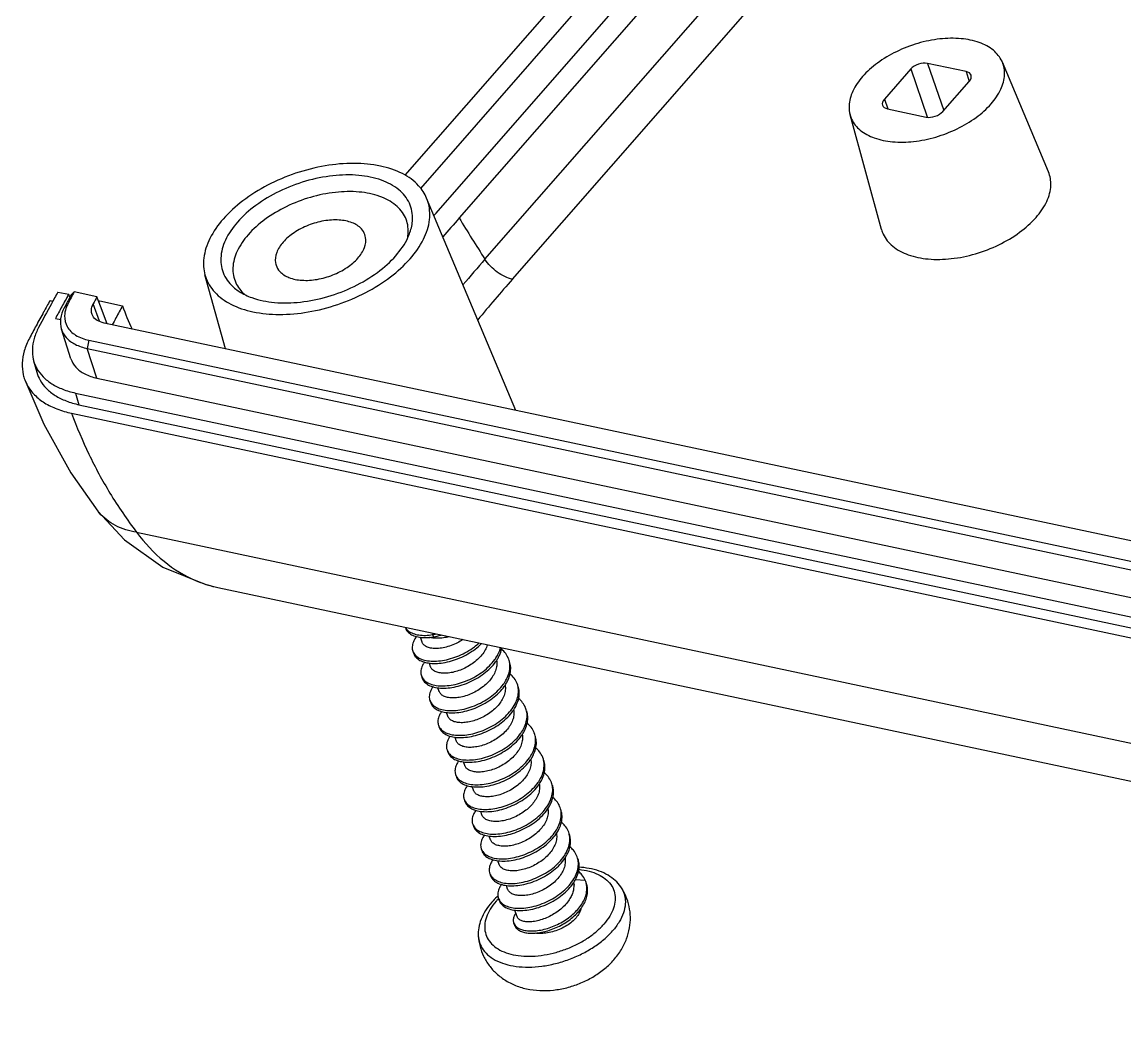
# Model space of a CAD drawing. Header units: millimetres. Extents: x 1786 to 4339, y -2795 to -1928.
# Drawn here: x 3403.44 to 3436.51, y -2675.29 to -2645.42 of the extents above; entities that cross this region are included whole.
import ezdxf

# ---------------------------------------------------------------- set-up
doc = ezdxf.new("R2010")
doc.units = ezdxf.units.MM

# ---------------------------------------------------------------- blocks, each defined once
blk = doc.blocks.new('*u252')
at = {"color": 7, "linetype": 'Continuous'}
for p, q in [((-47.603, -32.174, 0), (-63.653, -50.517, 0)), ((-46.821, -32.34, 0), (-63.117, -50.964, 0)), ((-62.583, -51.805, 0), (-45.75, -32.567, 0)), ((-44.963, -32.734, 0), (-61.796, -51.972, 0)), ((-60.917, -53.377, 0), (-43.185, -33.111, 0)), ((-59.982, -54.058, 0), (-41.893, -33.385, 0)), ((-46.406, -46.894, 0), (-47.303, -47.92, 0)), ((-46.406, -46.894, 0), (-45.843, -48.521, 0)), ((-45.837, -46.702, 0), (-45.282, -48.308, 0)), ((-44.522, -46.981, 0), (-45.837, -46.702, 0)), ((-44.522, -46.981, 0), (-44.412, -47.315, 0)), ((-41.711, -50.397, 0), (-43.282, -46.661, 0)), ((-45.312, -48.342, 0), (-44.414, -47.316, 0)), ((-47.303, -47.92, 0), (-47.183, -48.25, 0)), ((-47.4, -52.366, 0), (-48.475, -48.459, 0)), ((-47.196, -48.255, 0), (-45.88, -48.534, 0)), ((-59.863, -58.529, 0), (-62.905, -51.293, 0)), ((-62.655, -51.888, 0), (-62.583, -51.805, 0)), ((-69.765, -56.428, 0), (-70.459, -53.908, 0)), ((-75.472, -54.495, 0), (-75.105, -54.573, 0)), ((-75.031, -54.604, 0), (-74.918, -54.489, 0)), ((-74.141, -54.653, 0), (-74.918, -54.489, 0)), ((-75.74, -54.784, 0), (-75.644, -54.804, 0)), ((-75.145, -54.821, 0), (-75.169, -54.867, 0)), ((-74.076, -54.827, 0), (-74.141, -54.653, 0)), ((-73.963, -55.127, 0), (-74.076, -54.827, 0)), ((-74.045, -54.798, 0), (-74.075, -54.83, 0)), ((-74.045, -54.798, 0), (-73.269, -54.963, 0)), ((-75.128, -54.888, 0), (-75.259, -55.039, 0)), ((-74.054, -55.492, 0), (-74.27, -54.901, 0)), ((-73.815, -55.519, 0), (-73.963, -55.127, 0)), ((-75.557, -55.398, 0), (-75.378, -55.436, 0)), ((-4.547, -70.261, 0), (-73.9, -55.551, 0)), ((-73.794, -55.574, 0), (-73.815, -55.519, 0)), ((-75.029, -56.767, 0), (-75.352, -55.764, 0)), ((-74.415, -56.14, 0), (-74.472, -56.419, 0)), ((-74.415, -56.14, 0), (-5.062, -70.849, 0)), ((-74.14, -57.428, 0), (-74.472, -56.419, 0)), ((-74.472, -56.419, 0), (-5.119, -71.128, 0)), ((-76.3, -56.836, 0), (-76.19, -57.231, 0)), ((-74.14, -57.428, 0), (-4.787, -72.138, 0)), ((-74.872, -57.936, 0), (-74.754, -58.335, 0)), ((-74.872, -57.936, 0), (-5.033, -72.748, 0)), ((-75.007, -58.626, 0), (-5.171, -73.438, 0)), ((-74.754, -58.335, 0), (-4.915, -73.147, 0)), ((-74.108, -61.962, 0), (-74.109, -61.96, 0)), ((-74.108, -61.962, 0), (-73.201, -62.934, 0)), ((-72.791, -62.678, 0), (-3.348, -77.406, 0)), ((-70.022, -64.566, 0), (-0.875, -79.231, 0)), ((-63.638, -65.92, 0), (-63.63, -65.943, 0)), ((-62.694, -66.12, 0), (-62.7, -66.169, 0)), ((-63.06, -66.423, 0), (-63.117, -66.259, 0)), ((-62.7, -66.169, 0), (-62.673, -66.246, 0)), ((-63.377, -66.731, 0), (-63.35, -66.807, 0)), ((-62.768, -67.265, 0), (-62.812, -67.139, 0)), ((-63.085, -67.573, 0), (-63.058, -67.649, 0)), ((-62.477, -68.107, 0), (-62.52, -67.981, 0)), ((-62.793, -68.414, 0), (-62.767, -68.491, 0)), ((-62.185, -68.949, 0), (-62.229, -68.823, 0)), ((-62.502, -69.256, 0), (-62.475, -69.333, 0)), ((-61.894, -69.791, 0), (-61.937, -69.665, 0)), ((-62.21, -70.098, 0), (-62.184, -70.175, 0)), ((-61.602, -70.633, 0), (-61.645, -70.508, 0)), ((-61.919, -70.94, 0), (-61.892, -71.017, 0)), ((-61.31, -71.475, 0), (-61.354, -71.35, 0)), ((-61.627, -71.782, 0), (-61.601, -71.859, 0)), ((-61.019, -72.316, 0), (-61.062, -72.193, 0)), ((-61.336, -72.624, 0), (-61.309, -72.701, 0)), ((-60.727, -73.158, 0), (-60.77, -73.034, 0)), ((-61.044, -73.466, 0), (-61.018, -73.543, 0)), ((-60.436, -74, 0), (-60.479, -73.876, 0)), ((-60.753, -74.308, 0), (-60.726, -74.384, 0)), ((-60.144, -74.842, 0), (-60.188, -74.717, 0)), ((-57.834, -74.509, 0), (-57.502, -74.534, 0)), ((-57.481, -74.588, 0), (-57.502, -74.534, 0)), ((-57.455, -74.664, 0), (-57.481, -74.588, 0)), ((-60.461, -75.15, 0), (-60.435, -75.226, 0)), ((-59.818, -75.786, 0), (-59.896, -75.559, 0)), ((-59.939, -75.992, 0), (-59.912, -76.068, 0))]:
    blk.add_line(p, q, dxfattribs=at)
at = {"color": 7, "linetype": 'Continuous', "elevation": 0}
for points in [[(-76.602, -57.482), (-75.953, -59), (-75.032, -60.655), (-74.109, -61.96)], [(-73.201, -62.934), (-71.892, -63.867), (-70.432, -64.465), (-70.019, -64.567)]]:
    blk.add_lwpolyline(points, dxfattribs=at)
at = {"color": 7, "linetype": 'Continuous'}
for centre, radius, start, end in [((-7.962, -99.078, 0), 71.534, 138.81321, 139.4945), ((-18.297, -25.754, 0), 50.789, 211.078, 212.9473), ((-65.313, -51.822, 0), 1.949, 335.1603, 340.8011), ((-7.657, -99.982, 0), 70.772, 138.81221, 139.74283), ((-7.838, -99.693, 0), 69.293, 138.80881, 140.31445), ((-28.514, -80.831, 0), 53.839, 150.7151, 151.2048), ((-29.915, -78.342, 0), 50.934, 152.0754, 152.3293), ((-28.347, -81.465, 0), 54.387, 150.6214, 151.0924), ((-28.546, -80.603, 0), 53.342, 150.7919, 151.3157), ((-30.181, -78.421, 0), 50.781, 152.3648, 152.5837), ((-29.818, -78.611, 0), 51.191, 152.0324, 152.3073), ((-30.076, -78.257, 0), 50.752, 152.3293, 152.5837), ((-66.895, -51.73, 0), 8.689, 199.0995, 199.4781), ((-66.97, -51.757, 0), 8.609, 199.4782, 199.7845), ((-30.133, -77.793, 0), 49.721, 152.2642, 152.5855), ((-28.914, -81.152, 0), 53.74, 151.0927, 151.6629), ((-29.386, -80.354, 0), 52.845, 151.2029, 152.1941), ((-29.075, -80.314, 0), 52.739, 151.3152, 151.8067), ((-28.246, -79.72, 0), 51.381, 151.1939, 151.718), ((-65.691, -52.35, 0), 8.016, 199.0228, 205.198), ((-28.739, -79.455, 0), 50.82, 151.7184, 152.0191), ((-29.683, -80.736, 0), 52.865, 151.6638, 152.1922), ((-69.184, -60.58, 0), 4.072, 247.2701, 248.1312), ((-69.165, -60.53, 0), 4.125, 248.1483, 258.0149), ((-63.322, -65.752, 0), 0.353, 208.7859, 211.3632), ((-63.324, -65.753, 0), 0.351, 211.3658, 211.5969), ((-63.038, -64.149, 0), 2.049, 279.5112, 282.7771), ((-63.023, -66.608, 0), 0.374, 199.1208, 211.4836), ((-60.766, -67.24, 0), 0.7, 12.4725, 19.0524), ((-62.731, -67.449, 0), 0.375, 199.1486, 211.4703), ((-62.735, -67.452, 0), 0.369, 211.4926, 212.1211), ((-60.476, -68.083, 0), 0.701, 12.4752, 19.0479), ((-62.438, -68.291, 0), 0.376, 199.1755, 211.4612), ((-62.442, -68.293, 0), 0.372, 211.4745, 212.6496), ((-60.185, -68.925, 0), 0.702, 12.4783, 19.0446), ((-62.146, -69.133, 0), 0.376, 199.1967, 211.4719), ((-62.148, -69.134, 0), 0.374, 211.4739, 213.1901), ((-62.013, -68.99, 0), 0.572, 233.9597, 239.859), ((-59.894, -69.767, 0), 0.703, 12.4816, 19.0423), ((-61.854, -69.974, 0), 0.378, 199.2258, 211.454), ((-61.855, -69.975, 0), 0.376, 211.4494, 213.7022), ((-59.604, -70.609, 0), 0.704, 12.4853, 19.0411), ((-61.562, -70.816, 0), 0.378, 199.2484, 214.2264), ((-59.313, -71.451, 0), 0.705, 12.489, 19.041), ((-61.27, -71.657, 0), 0.379, 199.269, 211.4601), ((-61.268, -71.656, 0), 0.381, 211.4379, 214.7491), ((-59.022, -72.294, 0), 0.705, 12.4928, 19.0418), ((-60.978, -72.499, 0), 0.379, 199.2873, 211.4673), ((-60.975, -72.497, 0), 0.383, 211.4368, 215.2705), ((-58.731, -73.136, 0), 0.706, 12.4966, 19.0434), ((-60.687, -73.341, 0), 0.379, 199.303, 211.4768), ((-60.681, -73.338, 0), 0.385, 211.4385, 215.7905), ((-59.442, -72.895, 0), 1.471, 326.0348, 326.7486), ((-58.44, -73.978, 0), 0.706, 12.5003, 19.046), ((-60.395, -74.183, 0), 0.379, 199.3158, 211.4884), ((-60.388, -74.178, 0), 0.387, 211.4429, 216.3092), ((-59.147, -73.739, 0), 1.467, 326.2743, 326.7498), ((-58.131, -74.813, 0), 0.688, 9.2025, 19.0634), ((-57.052, -75.28, 0), 0.922, 29.166, 34.3386), ((-58.659, -77.065, 0), 2.695, 133.2789, 138.7517), ((-58.503, -77.227, 0), 2.92, 132.4861, 133.3385), ((-58.747, -76.83, 0), 2.385, 135.8293, 136.4198), ((-60.104, -75.025, 0), 0.378, 199.3256, 211.5017), ((-58.813, -76.768, 0), 2.295, 136.4085, 138.8022), ((-60.094, -75.019, 0), 0.389, 211.4496, 216.8267), ((-59.648, -75.884, 0), 0.31, 215.1002, 218.044)]:
    blk.add_arc(centre, radius, start, end, dxfattribs=at)
for centre, ratio, start_param, end_param in [((-46.068, -46.966, 0), 0.586505, 0.771839, 2.342559), ((-44.752, -47.245, 0), 0.586416, 5.484232, 7.054952), ((-46.965, -47.991, 0), 0.586416, 2.342639, 3.91336), ((-45.65, -48.27, 0), 0.586505, -2.369754, -0.799034)]:
    blk.add_ellipse(centre, major_axis=(0.401, 0.139), ratio=ratio, start_param=start_param, end_param=end_param, dxfattribs=at)
for points, start_tangent, end_tangent in [([(-43.282, -46.661, 0), (-43.295, -46.632, 0), (-43.589, -46.258, 0), (-44.068, -45.994, 0), (-44.691, -45.862, 0), (-45.409, -45.872, 0), (-46.164, -46.023, 0), (-46.894, -46.304, 0), (-47.54, -46.691, 0), (-48.049, -47.153, 0)], (-0.384669, 0.923055), (-0.658501, -0.75258)), ([(-43.668, -48.083, 0), (-43.336, -47.583, 0), (-43.208, -47.086, 0), (-43.282, -46.661, 0)], (0.658501, 0.75258), (-0.384669, 0.923055)), ([(-48.049, -47.153, 0), (-48.381, -47.653, 0), (-48.509, -48.15, 0), (-48.475, -48.46, 0)], (-0.658501, -0.75258), (0.262345, -0.964974)), ([(-48.475, -48.46, 0), (-48.422, -48.604, 0), (-48.128, -48.978, 0), (-47.649, -49.242, 0), (-47.026, -49.374, 0), (-46.308, -49.364, 0), (-45.553, -49.213, 0), (-44.824, -48.932, 0), (-44.178, -48.545, 0), (-43.668, -48.083, 0)], (0.262345, -0.964974), (0.658501, 0.75258)), ([(-62.905, -51.293, 0), (-63.178, -50.871, 0), (-63.729, -50.46, 0), (-64.479, -50.201, 0), (-65.378, -50.11, 0), (-66.364, -50.196, 0), (-67.369, -50.45, 0), (-68.326, -50.857, 0), (-69.168, -51.389, 0), (-69.839, -52.009, 0)], (-0.389768, 0.920913), (-0.658501, -0.75258)), ([(-63.472, -52.463, 0), (-63.387, -52.029, 0), (-63.494, -51.469, 0), (-63.857, -51.008, 0), (-64.446, -50.683, 0), (-65.214, -50.52, 0), (-66.099, -50.533, 0), (-67.029, -50.719, 0), (-67.928, -51.065, 0), (-68.724, -51.542, 0), (-69.352, -52.112, 0)], (0.327626, 0.944808), (-0.658501, -0.75258)), ([(-42.134, -51.954, 0), (-41.77, -51.406, 0), (-41.63, -50.862, 0), (-41.711, -50.396, 0)], (0.658501, 0.75258), (-0.384669, 0.923055)), ([(-63.532, -52.467, 0), (-63.63, -51.955, 0), (-63.962, -51.534, 0), (-64.502, -51.236, 0), (-65.205, -51.087, 0), (-66.014, -51.099, 0), (-66.864, -51.269, 0), (-67.687, -51.586, 0), (-68.415, -52.022, 0), (-68.99, -52.544, 0)], (0.038762, 0.999248), (-0.658501, -0.75258)), ([(-63.467, -53.36, 0), (-63.013, -52.694, 0), (-62.807, -52.028, 0), (-62.863, -51.406, 0), (-62.905, -51.293, 0)], (0.658501, 0.75258), (-0.389768, 0.920913)), ([(-69.839, -52.009, 0), (-70.293, -52.675, 0), (-70.499, -53.341, 0), (-70.459, -53.909, 0)], (-0.658501, -0.75258), (0.264334, -0.964431)), ([(-69.352, -52.112, 0), (-69.762, -52.728, 0), (-69.919, -53.341, 0), (-69.812, -53.9, 0), (-69.449, -54.361, 0), (-69.291, -54.477, 0)], (-0.658501, -0.75258), (0.840107, -0.542421)), ([(-65.011, -52.539, 0), (-65.129, -52.343, 0), (-65.445, -52.135, 0), (-65.883, -52.042, 0), (-66.407, -52.072, 0), (-66.936, -52.221, 0), (-67.421, -52.474, 0), (-67.795, -52.797, 0)], (-0.344653, 0.93873), (-0.658501, -0.75258)), ([(-47.399, -52.367, 0), (-47.342, -52.525, 0), (-47.019, -52.935, 0), (-46.495, -53.224, 0), (-45.812, -53.369, 0), (-45.026, -53.358, 0), (-44.199, -53.192, 0), (-43.4, -52.884, 0), (-42.693, -52.46, 0), (-42.134, -51.954, 0)], (0.262345, -0.964974), (0.658501, 0.75258)), ([(-68.99, -52.544, 0), (-69.364, -53.107, 0), (-69.508, -53.668, 0), (-69.41, -54.179, 0)], (-0.658501, -0.75258), (0.416773, -0.90901)), ([(-65.246, -53.338, 0), (-65.026, -52.982, 0), (-64.985, -52.634, 0), (-65.011, -52.539, 0)], (0.658501, 0.75258), (-0.344653, 0.93873)), ([(-63.562, -52.693, 0), (-63.532, -52.467, 0)], (0.214566, 0.97671), (0.038762, 0.999248)), ([(-67.795, -52.797, 0), (-68.015, -53.153, 0), (-68.055, -53.5, 0), (-68.034, -53.585, 0)], (-0.658501, -0.75258), (0.325133, -0.945668)), ([(-63.954, -53.257, 0), (-63.544, -52.641, 0)], (0.658501, 0.75258), (0.418968, 0.908001)), ([(-70.459, -53.909, 0), (-70.443, -53.963, 0), (-70.128, -54.498, 0), (-69.577, -54.909, 0), (-68.826, -55.169, 0), (-67.928, -55.259, 0), (-66.942, -55.174, 0), (-65.937, -54.919, 0), (-64.98, -54.512, 0), (-64.138, -53.98, 0), (-63.467, -53.36, 0)], (0.264334, -0.964431), (0.658501, 0.75258)), ([(-68.86, -54.686, 0), (-68.091, -54.849, 0), (-67.206, -54.837, 0), (-66.277, -54.65, 0), (-65.378, -54.304, 0), (-64.582, -53.827, 0), (-63.954, -53.257, 0)], (0.941185, -0.337892), (0.658501, 0.75258)), ([(-68.034, -53.585, 0), (-67.912, -53.792, 0), (-67.596, -54, 0), (-67.158, -54.093, 0), (-66.634, -54.063, 0), (-66.105, -53.914, 0), (-65.619, -53.661, 0), (-65.246, -53.338, 0)], (0.325133, -0.945668), (0.658501, 0.75258)), ([(-59.982, -54.058, 0), (-60.239, -53.97, 0), (-60.496, -53.816, 0), (-60.73, -53.612, 0), (-60.917, -53.377, 0)], (-0.97824, 0.207477), (-0.543715, 0.83927)), ([(-69.41, -54.179, 0), (-69.111, -54.573, 0)], (0.416773, -0.90901), (0.749378, -0.662143)), ([(-69.291, -54.477, 0), (-68.86, -54.686, 0)], (0.840107, -0.542421), (0.941185, -0.337892)), ([(-75.259, -55.039, 0), (-75.38, -55.407, 0), (-75.356, -55.751, 0), (-75.352, -55.764, 0)], (-0.460451, -0.887685), (0.308419, -0.951251)), ([(-75.199, -55.054, 0), (-75.245, -55.303, 0)], (-0.317362, -0.948305), (-0.027702, -0.999616)), ([(-75.128, -54.888, 0), (-75.199, -55.054, 0)], (-0.460451, -0.887685), (-0.317362, -0.948305)), ([(-74.309, -55.257, 0), (-74.331, -55.116, 0), (-74.27, -54.901, 0)], (-0.341672, 0.939819), (0.460451, 0.887685)), ([(-75.245, -55.303, 0), (-75.155, -55.675, 0)], (-0.027702, -0.999616), (0.490384, -0.871507)), ([(-73.9, -55.551, 0), (-74.136, -55.46, 0), (-74.285, -55.31, 0), (-74.309, -55.257, 0)], (-0.97824, 0.207477), (-0.341672, 0.939819)), ([(-76.129, -55.703, 0), (-76.281, -56.076, 0), (-76.342, -56.442, 0)], (-0.466444, -0.884551), (-0.041175, -0.999152)), ([(-75.352, -55.764, 0), (-75.187, -56.048, 0), (-74.885, -56.276, 0), (-74.472, -56.419, 0)], (0.308419, -0.951251), (0.97824, -0.207476)), ([(-75.155, -55.675, 0), (-74.868, -55.965, 0), (-74.415, -56.14, 0)], (0.490384, -0.871507), (0.97824, -0.207477)), ([(-76.444, -56.074, 0), (-76.619, -56.501, 0)], (-0.466499, -0.884522), (-0.278729, -0.96037)), ([(-76.619, -56.501, 0), (-76.689, -56.919, 0), (-76.653, -57.315, 0), (-76.602, -57.482, 0)], (-0.278729, -0.96037), (0.350145, -0.936695)), ([(-76.342, -56.442, 0), (-76.311, -56.788, 0), (-76.299, -56.835, 0)], (-0.041175, -0.999152), (0.264134, -0.964486)), ([(-76.299, -56.835, 0), (-76.188, -57.106, 0), (-75.974, -57.386, 0), (-75.677, -57.622, 0), (-75.307, -57.807, 0), (-74.872, -57.936, 0)], (0.264134, -0.964486), (0.97824, -0.207477)), ([(-75.029, -56.766, 0), (-74.862, -57.053, 0), (-74.557, -57.283, 0), (-74.14, -57.428, 0)], (0.308223, -0.951314), (0.97824, -0.207477)), ([(-76.602, -57.482, 0), (-76.511, -57.678, 0), (-76.267, -57.999, 0), (-75.929, -58.269, 0), (-75.505, -58.48, 0), (-75.007, -58.626, 0)], (0.350145, -0.936695), (0.97824, -0.207477)), ([(-76.19, -57.231, 0), (-76.079, -57.499, 0), (-75.864, -57.781, 0), (-75.565, -58.019, 0), (-75.192, -58.205, 0), (-74.754, -58.335, 0)], (0.268258, -0.963347), (0.97824, -0.207477)), ([(-75.007, -58.626, 0), (-74.413, -60.025, 0), (-73.701, -61.345, 0), (-72.791, -62.678, 0)], (0.348874, -0.93717), (0.609263, -0.792968)), ([(-72.791, -62.678, 0), (-73.514, -62.449, 0), (-74.063, -62.017, 0), (-74.108, -61.962, 0)], (-0.988442, 0.151602), (-0.616529, 0.787332)), ([(-72.791, -62.678, 0), (-71.852, -63.672, 0), (-70.757, -64.336, 0)], (0.595991, -0.802991), (0.922338, -0.386384)), ([(-63.629, -65.943, 0), (-63.597, -66.012, 0), (-63.494, -66.125, 0), (-63.342, -66.207, 0), (-63.148, -66.257, 0), (-62.922, -66.27, 0), (-62.673, -66.246, 0)], (0.327563, -0.944829), (0.9863, 0.164962)), ([(-63.623, -65.937, 0), (-63.52, -66.048, 0), (-63.368, -66.131, 0), (-63.175, -66.18, 0), (-62.948, -66.194, 0), (-62.7, -66.169, 0)], (0.523939, -0.851756), (0.9863, 0.164962)), ([(-63.244, -66.23, 0), (-63.319, -66.34, 0), (-63.385, -66.507, 0), (-63.393, -66.664, 0), (-63.376, -66.731, 0)], (-0.618355, -0.785899), (0.327769, -0.944758)), ([(-63.35, -66.807, 0), (-63.315, -66.88, 0), (-63.208, -66.997, 0), (-63.049, -67.084, 0), (-62.845, -67.136, 0), (-62.606, -67.152, 0), (-62.34, -67.128, 0), (-62.06, -67.065, 0), (-61.778, -66.964, 0), (-61.504, -66.828, 0), (-61.252, -66.661, 0), (-61.033, -66.473, 0)], (0.327769, -0.944758), (0.70977, 0.704434)), ([(-63.342, -66.803, 0), (-63.234, -66.92, 0), (-63.075, -67.007, 0), (-62.872, -67.06, 0), (-62.632, -67.075, 0), (-62.367, -67.051, 0), (-62.087, -66.988, 0), (-61.804, -66.887, 0), (-61.531, -66.751, 0), (-61.278, -66.585, 0), (-61.122, -66.456, 0)], (0.522714, -0.852508), (0.739603, 0.673043)), ([(-61.669, -66.339, 0), (-61.85, -66.446, 0), (-62.07, -66.543, 0), (-62.29, -66.609, 0), (-62.499, -66.641, 0), (-62.688, -66.64, 0), (-62.847, -66.607, 0), (-62.968, -66.544, 0), (-63.045, -66.457, 0), (-63.06, -66.423, 0)], (-0.830079, -0.557646), (-0.323754, 0.946141)), ([(-62.677, -66.285, 0), (-62.754, -66.274, 0), (-62.807, -66.263, 0)], (-0.993836, 0.110863), (-0.972919, 0.231146)), ([(-62.13, -66.241, 0), (-62.334, -66.28, 0), (-62.552, -66.293, 0), (-62.677, -66.285, 0)], (-0.969793, -0.243929), (-0.993836, 0.110863)), ([(-62.673, -66.246, 0), (-62.412, -66.185, 0), (-62.403, -66.182, 0)], (0.9863, 0.164962), (0.956508, 0.291707)), ([(-60.834, -66.515, 0), (-60.866, -66.604, 0), (-60.961, -66.777, 0)], (-0.286818, -0.957985), (-0.559309, -0.828959)), ([(-60.961, -66.777, 0), (-61.094, -66.942, 0), (-61.257, -67.092, 0), (-61.446, -67.224, 0), (-61.65, -67.332, 0), (-61.861, -67.414, 0), (-62.07, -67.465, 0), (-62.264, -67.486, 0), (-62.437, -67.477, 0), (-62.583, -67.438, 0), (-62.693, -67.373, 0), (-62.759, -67.287, 0), (-62.768, -67.265, 0)], (-0.559309, -0.828959), (-0.323689, 0.946164)), ([(-60.544, -66.966, 0), (-60.452, -66.802, 0), (-60.383, -66.61, 0)], (0.548406, 0.836212), (0.24126, 0.970461)), ([(-60.489, -66.998, 0), (-60.425, -66.879, 0), (-60.349, -66.657, 0), (-60.342, -66.619, 0)], (0.516844, 0.85608), (0.166218, 0.986089)), ([(-60.104, -67.012, 0), (-60.11, -66.997, 0), (-60.21, -66.815, 0), (-60.353, -66.669, 0)], (-0.326789, 0.945097), (-0.778077, 0.628169)), ([(-62.974, -67.101, 0), (-63.029, -67.186, 0), (-63.094, -67.352, 0), (-63.101, -67.509, 0), (-63.085, -67.572, 0)], (-0.588874, -0.808225), (0.328083, -0.944649)), ([(-63.058, -67.649, 0), (-63.022, -67.725, 0), (-62.913, -67.841, 0), (-62.753, -67.927, 0), (-62.548, -67.979, 0), (-62.308, -67.994, 0), (-62.042, -67.969, 0), (-61.762, -67.905, 0), (-61.48, -67.803, 0), (-61.207, -67.666, 0), (-60.955, -67.499, 0), (-60.735, -67.308, 0), (-60.555, -67.098, 0), (-60.489, -66.998, 0)], (0.328083, -0.944649), (0.516844, 0.85608)), ([(-63.048, -67.649, 0), (-62.94, -67.765, 0), (-62.779, -67.851, 0), (-62.575, -67.903, 0), (-62.335, -67.917, 0), (-62.069, -67.892, 0), (-61.789, -67.828, 0), (-61.506, -67.726, 0), (-61.233, -67.59, 0), (-60.981, -67.423, 0), (-60.761, -67.231, 0), (-60.582, -67.022, 0), (-60.544, -66.966, 0)], (0.531713, -0.846925), (0.548406, 0.836212)), ([(-60.522, -67.048, 0), (-60.515, -67.098, 0), (-60.522, -67.271, 0), (-60.575, -67.446, 0), (-60.67, -67.619, 0)], (0.183674, -0.982987), (-0.559309, -0.828959)), ([(-60.252, -67.808, 0), (-60.158, -67.639, 0), (-60.083, -67.417, 0), (-60.067, -67.2, 0), (-60.083, -67.089, 0)], (0.548411, 0.836209), (-0.216309, 0.976325)), ([(-60.197, -67.84, 0), (-60.131, -67.716, 0), (-60.057, -67.493, 0), (-60.04, -67.277, 0), (-60.078, -67.088, 0)], (0.516717, 0.856157), (-0.326789, 0.945097)), ([(-60.67, -67.619, 0), (-60.803, -67.785, 0), (-60.972, -67.939, 0), (-61.163, -68.071, 0), (-61.366, -68.178, 0), (-61.58, -68.259, 0), (-61.792, -68.31, 0), (-61.989, -68.328, 0), (-62.159, -68.317, 0), (-62.301, -68.276, 0), (-62.408, -68.209, 0), (-62.471, -68.121, 0), (-62.477, -68.107, 0)], (-0.559309, -0.828959), (-0.323679, 0.946167)), ([(-59.813, -67.854, 0), (-59.82, -67.835, 0), (-59.922, -67.653, 0), (-60.061, -67.51, 0)], (-0.326696, 0.94513), (-0.778342, 0.62784)), ([(-62.683, -67.943, 0), (-62.74, -68.032, 0), (-62.804, -68.198, 0), (-62.809, -68.354, 0), (-62.793, -68.414, 0)], (-0.588802, -0.808278), (0.328384, -0.944544)), ([(-62.767, -68.491, 0), (-62.728, -68.57, 0), (-62.618, -68.685, 0), (-62.457, -68.771, 0), (-62.252, -68.822, 0), (-62.011, -68.835, 0), (-61.744, -68.81, 0), (-61.464, -68.745, 0), (-61.182, -68.642, 0), (-60.909, -68.504, 0), (-60.658, -68.337, 0), (-60.438, -68.145, 0), (-60.26, -67.935, 0), (-60.197, -67.84, 0)], (0.328384, -0.944544), (0.516717, 0.856157)), ([(-62.755, -68.494, 0), (-62.645, -68.609, 0), (-62.484, -68.694, 0), (-62.278, -68.745, 0), (-62.037, -68.759, 0), (-61.771, -68.733, 0), (-61.491, -68.668, 0), (-61.208, -68.565, 0), (-60.936, -68.428, 0), (-60.684, -68.26, 0), (-60.465, -68.068, 0), (-60.287, -67.859, 0), (-60.252, -67.808, 0)], (0.539507, -0.841981), (0.548411, 0.836209)), ([(-62.301, -69.485, 0), (-62.188, -69.538, 0), (-61.981, -69.588, 0), (-61.74, -69.601, 0), (-61.473, -69.574, 0), (-61.192, -69.508, 0), (-60.91, -69.404, 0), (-60.638, -69.266, 0), (-60.387, -69.098, 0), (-60.169, -68.906, 0), (-59.992, -68.696, 0), (-59.864, -68.476, 0), (-59.791, -68.254, 0), (-59.776, -68.037, 0), (-59.791, -67.931, 0)], (0.864212, -0.503128), (-0.216333, 0.97632)), ([(-60.23, -67.889, 0), (-60.224, -67.933, 0), (-60.23, -68.107, 0), (-60.283, -68.286, 0), (-60.378, -68.461, 0)], (0.183986, -0.982929), (-0.559309, -0.828959)), ([(-59.906, -68.682, 0), (-59.837, -68.552, 0), (-59.764, -68.33, 0), (-59.749, -68.114, 0), (-59.786, -67.93, 0)], (0.516609, 0.856221), (-0.326696, 0.94513)), ([(-59.521, -68.696, 0), (-59.53, -68.672, 0), (-59.633, -68.491, 0), (-59.77, -68.352, 0)], (-0.326621, 0.945155), (-0.778595, 0.627527)), ([(-62.391, -68.785, 0), (-62.451, -68.878, 0), (-62.513, -69.044, 0), (-62.517, -69.2, 0), (-62.502, -69.256, 0)], (-0.588693, -0.808357), (0.328576, -0.944477)), ([(-62.324, -69.53, 0), (-62.161, -69.614, 0), (-61.955, -69.665, 0), (-61.713, -69.677, 0), (-61.446, -69.65, 0), (-61.166, -69.585, 0), (-60.884, -69.481, 0), (-60.611, -69.343, 0), (-60.361, -69.175, 0), (-60.142, -68.982, 0), (-59.965, -68.772, 0), (-59.906, -68.682, 0)], (0.807921, -0.589291), (0.516609, 0.856221)), ([(-60.378, -68.461, 0), (-60.505, -68.62, 0), (-60.664, -68.768, 0), (-60.848, -68.899, 0), (-61.045, -69.006, 0), (-61.247, -69.087, 0), (-61.448, -69.142, 0), (-61.641, -69.168, 0), (-61.814, -69.166, 0), (-61.962, -69.136, 0), (-62.078, -69.081, 0)], (-0.559309, -0.828959), (-0.829041, 0.559188)), ([(-59.939, -68.733, 0), (-59.931, -68.786, 0), (-59.939, -68.955, 0), (-59.992, -69.13, 0), (-60.087, -69.303, 0)], (0.181428, -0.983404), (-0.559309, -0.828959)), ([(-59.669, -69.492, 0), (-59.57, -69.312, 0), (-59.498, -69.09, 0), (-59.484, -68.874, 0), (-59.499, -68.773, 0)], (0.548406, 0.836212), (-0.216364, 0.976313)), ([(-59.614, -69.523, 0), (-59.543, -69.389, 0), (-59.472, -69.167, 0), (-59.458, -68.951, 0), (-59.495, -68.772, 0)], (0.516378, 0.856361), (-0.326621, 0.945155)), ([(-62.078, -69.081, 0), (-62.152, -69.011, 0), (-62.185, -68.949, 0)], (-0.829041, 0.559188), (-0.329644, 0.944105)), ([(-62.475, -69.333, 0), (-62.435, -69.415, 0), (-62.38, -69.482, 0)], (0.328576, -0.944477), (0.710733, -0.703462)), ([(-62.461, -69.339, 0), (-62.35, -69.453, 0)], (0.547428, -0.836853), (0.807921, -0.589291)), ([(-62.38, -69.482, 0), (-62.324, -69.53, 0)], (0.710733, -0.703462), (0.807921, -0.589291)), ([(-62.184, -70.175, 0), (-62.141, -70.26, 0), (-62.029, -70.374, 0), (-61.865, -70.458, 0), (-61.658, -70.507, 0), (-61.416, -70.519, 0), (-61.148, -70.491, 0), (-60.868, -70.424, 0), (-60.586, -70.32, 0), (-60.314, -70.181, 0), (-60.064, -70.012, 0), (-59.846, -69.819, 0), (-59.67, -69.609, 0), (-59.614, -69.523, 0)], (0.328925, -0.944356), (0.516378, 0.856361)), ([(-62.168, -70.183, 0), (-62.055, -70.297, 0), (-61.892, -70.381, 0), (-61.684, -70.431, 0), (-61.442, -70.442, 0), (-61.175, -70.415, 0), (-60.894, -70.348, 0), (-60.612, -70.243, 0), (-60.34, -70.105, 0), (-60.09, -69.936, 0), (-59.872, -69.743, 0), (-59.696, -69.533, 0), (-59.669, -69.492, 0)], (0.554893, -0.831922), (0.548406, 0.836212)), ([(-60.087, -69.303, 0), (-60.219, -69.467, 0), (-60.383, -69.618, 0), (-60.57, -69.749, 0), (-60.773, -69.857, 0), (-60.985, -69.939, 0), (-61.194, -69.991, 0), (-61.389, -70.012, 0), (-61.561, -70.003, 0), (-61.708, -69.964, 0), (-61.818, -69.899, 0), (-61.885, -69.812, 0), (-61.894, -69.791, 0)], (-0.559309, -0.828959), (-0.323368, 0.946273)), ([(-59.23, -69.538, 0), (-59.24, -69.509, 0), (-59.345, -69.329, 0), (-59.479, -69.194, 0)], (-0.326563, 0.945175), (-0.778834, 0.62723)), ([(-62.1, -69.627, 0), (-62.161, -69.724, 0), (-62.222, -69.89, 0), (-62.224, -70.045, 0), (-62.21, -70.098, 0)], (-0.588563, -0.808451), (0.328925, -0.944356)), ([(-59.647, -69.575, 0), (-59.64, -69.621, 0), (-59.647, -69.794, 0), (-59.7, -69.972, 0), (-59.795, -70.145, 0)], (0.181546, -0.983382), (-0.559309, -0.828959)), ([(-59.377, -70.334, 0), (-59.276, -70.149, 0), (-59.206, -69.927, 0), (-59.193, -69.711, 0), (-59.208, -69.615, 0)], (0.548396, 0.836219), (-0.216399, 0.976305)), ([(-59.322, -70.365, 0), (-59.249, -70.226, 0), (-59.179, -70.004, 0), (-59.167, -69.788, 0), (-59.203, -69.614, 0)], (0.516316, 0.856398), (-0.326563, 0.945175)), ([(-59.795, -70.145, 0), (-59.929, -70.311, 0), (-60.099, -70.466, 0), (-60.292, -70.6, 0), (-60.497, -70.706, 0), (-60.709, -70.786, 0), (-60.921, -70.836, 0), (-61.117, -70.854, 0), (-61.287, -70.842, 0), (-61.428, -70.802, 0), (-61.533, -70.735, 0), (-61.597, -70.647, 0), (-61.602, -70.633, 0)], (-0.559309, -0.828959), (-0.323769, 0.946136)), ([(-58.938, -70.38, 0), (-58.95, -70.347, 0), (-59.056, -70.167, 0), (-59.188, -70.035, 0)], (-0.326523, 0.945189), (-0.77906, 0.626949)), ([(-61.809, -70.469, 0), (-61.872, -70.57, 0), (-61.931, -70.735, 0), (-61.932, -70.891, 0), (-61.919, -70.94, 0)], (-0.588396, -0.808573), (0.329156, -0.944276)), ([(-61.892, -71.017, 0), (-61.848, -71.105, 0), (-61.734, -71.218, 0), (-61.569, -71.301, 0), (-61.361, -71.35, 0), (-61.118, -71.361, 0), (-60.85, -71.332, 0), (-60.57, -71.264, 0), (-60.287, -71.159, 0), (-60.016, -71.019, 0), (-59.767, -70.85, 0), (-59.55, -70.657, 0), (-59.375, -70.446, 0), (-59.322, -70.365, 0)], (0.329156, -0.944276), (0.516316, 0.856398)), ([(-61.874, -71.028, 0), (-61.761, -71.142, 0), (-61.596, -71.225, 0), (-61.388, -71.273, 0), (-61.145, -71.284, 0), (-60.877, -71.256, 0), (-60.596, -71.188, 0), (-60.314, -71.083, 0), (-60.042, -70.943, 0), (-59.793, -70.773, 0), (-59.576, -70.58, 0), (-59.401, -70.369, 0), (-59.377, -70.334, 0)], (0.562485, -0.826808), (0.548396, 0.836219)), ([(-59.355, -70.417, 0), (-59.349, -70.462, 0), (-59.355, -70.634, 0), (-59.408, -70.812, 0), (-59.504, -70.987, 0)], (0.180649, -0.983548), (-0.559309, -0.828959)), ([(-59.086, -71.176, 0), (-58.982, -70.986, 0), (-58.913, -70.764, 0), (-58.902, -70.548, 0), (-58.916, -70.457, 0)], (0.54838, 0.836229), (-0.216438, 0.976296)), ([(-59.031, -71.207, 0), (-58.956, -71.062, 0), (-58.887, -70.84, 0), (-58.876, -70.625, 0), (-58.912, -70.456, 0)], (0.516122, 0.856515), (-0.326523, 0.945189)), ([(-59.504, -70.987, 0), (-59.636, -71.151, 0), (-59.801, -71.303, 0), (-59.992, -71.436, 0), (-60.197, -71.544, 0), (-60.408, -71.625, 0), (-60.615, -71.676, 0), (-60.811, -71.696, 0), (-60.984, -71.686, 0), (-61.129, -71.647, 0), (-61.237, -71.581, 0), (-61.302, -71.495, 0), (-61.31, -71.475, 0)], (-0.559309, -0.828959), (-0.323749, 0.946143)), ([(-58.647, -71.221, 0), (-58.661, -71.184, 0), (-58.768, -71.005, 0), (-58.896, -70.877, 0)], (-0.326498, 0.945198), (-0.779273, 0.626685)), ([(-61.517, -71.311, 0), (-61.582, -71.416, 0), (-61.641, -71.581, 0), (-61.64, -71.736, 0), (-61.627, -71.782, 0)], (-0.588195, -0.808719), (0.329354, -0.944206)), ([(-61.601, -71.859, 0), (-61.554, -71.95, 0), (-61.439, -72.062, 0), (-61.274, -72.145, 0), (-61.064, -72.192, 0), (-60.82, -72.202, 0), (-60.552, -72.173, 0), (-60.271, -72.104, 0), (-59.989, -71.998, 0), (-59.718, -71.858, 0), (-59.469, -71.688, 0), (-59.254, -71.494, 0), (-59.08, -71.283, 0), (-59.031, -71.207, 0)], (0.329354, -0.944206), (0.516122, 0.856515)), ([(-61.581, -71.873, 0), (-61.466, -71.986, 0), (-61.3, -72.068, 0), (-61.091, -72.116, 0), (-60.847, -72.126, 0), (-60.579, -72.096, 0), (-60.298, -72.028, 0), (-60.016, -71.922, 0), (-59.745, -71.781, 0), (-59.496, -71.611, 0), (-59.28, -71.417, 0), (-59.106, -71.206, 0), (-59.086, -71.176, 0)], (0.570006, -0.82164), (0.54838, 0.836229)), ([(-59.447, -72.619, 0), (-59.199, -72.449, 0), (-58.984, -72.254, 0), (-58.811, -72.043, 0), (-58.688, -71.823, 0), (-58.621, -71.601, 0), (-58.611, -71.385, 0), (-58.625, -71.299, 0)], (0.857395, 0.51466), (-0.216479, 0.976287)), ([(-59.064, -71.26, 0), (-59.057, -71.311, 0), (-59.065, -71.482, 0), (-59.117, -71.656, 0), (-59.212, -71.828, 0)], (0.178374, -0.983963), (-0.559309, -0.828959)), ([(-58.739, -72.048, 0), (-58.662, -71.899, 0), (-58.594, -71.677, 0), (-58.585, -71.462, 0), (-58.62, -71.298, 0)], (0.515888, 0.856656), (-0.326498, 0.945198)), ([(-58.355, -72.063, 0), (-58.371, -72.022, 0), (-58.479, -71.843, 0), (-58.605, -71.719, 0)], (-0.326489, 0.945201), (-0.779471, 0.626438)), ([(-61.226, -72.153, 0), (-61.293, -72.261, 0), (-61.35, -72.427, 0), (-61.348, -72.581, 0), (-61.336, -72.624, 0)], (-0.587961, -0.808889), (0.329516, -0.94415)), ([(-59.212, -71.828, 0), (-59.334, -71.982, 0), (-59.484, -72.124, 0), (-59.656, -72.25, 0)], (-0.559309, -0.828959), (-0.83979, -0.542912)), ([(-59.421, -72.696, 0), (-59.172, -72.525, 0), (-58.957, -72.331, 0), (-58.785, -72.12, 0), (-58.739, -72.048, 0)], (0.857395, 0.51466), (0.515888, 0.856656)), ([(-58.772, -72.102, 0), (-58.766, -72.144, 0), (-58.772, -72.317, 0), (-58.825, -72.496, 0), (-58.92, -72.67, 0)], (0.178738, -0.983897), (-0.559309, -0.828959)), ([(-58.503, -72.86, 0), (-58.395, -72.659, 0), (-58.328, -72.438, 0), (-58.32, -72.222, 0), (-58.333, -72.141, 0)], (0.54833, 0.836262), (-0.216521, 0.976278)), ([(-58.447, -72.89, 0), (-58.368, -72.736, 0), (-58.302, -72.514, 0), (-58.294, -72.299, 0), (-58.329, -72.14, 0)], (0.515854, 0.856677), (-0.326489, 0.945201)), ([(-59.656, -72.25, 0), (-59.859, -72.364, 0), (-60.074, -72.453, 0), (-60.29, -72.511, 0), (-60.492, -72.537, 0), (-60.67, -72.531, 0), (-60.823, -72.494, 0), (-60.938, -72.429, 0), (-61.009, -72.341, 0), (-61.019, -72.316, 0)], (-0.83979, -0.542912), (-0.322934, 0.946421)), ([(-61.309, -72.701, 0), (-61.261, -72.795, 0), (-61.144, -72.907, 0), (-60.978, -72.988, 0), (-60.767, -73.035, 0), (-60.523, -73.044, 0), (-60.254, -73.014, 0), (-59.973, -72.944, 0), (-59.691, -72.837, 0), (-59.421, -72.696, 0)], (0.329516, -0.94415), (0.857395, 0.51466)), ([(-61.287, -72.718, 0), (-61.171, -72.83, 0), (-61.004, -72.912, 0), (-60.794, -72.959, 0), (-60.549, -72.968, 0), (-60.281, -72.937, 0), (-60, -72.868, 0), (-59.718, -72.761, 0), (-59.447, -72.619, 0)], (0.577458, -0.81642), (0.857395, 0.51466)), ([(-61.018, -73.543, 0), (-60.967, -73.639, 0), (-60.849, -73.751, 0), (-60.682, -73.832, 0), (-60.47, -73.878, 0), (-60.225, -73.886, 0), (-59.956, -73.854, 0), (-59.675, -73.784, 0), (-59.393, -73.676, 0), (-59.123, -73.534, 0), (-58.876, -73.363, 0), (-58.661, -73.168, 0), (-58.49, -72.957, 0), (-58.447, -72.89, 0)], (0.329638, -0.944107), (0.515854, 0.856677)), ([(-60.993, -73.563, 0), (-60.876, -73.674, 0), (-60.708, -73.755, 0), (-60.497, -73.801, 0), (-60.252, -73.809, 0), (-59.983, -73.778, 0), (-59.702, -73.707, 0), (-59.42, -73.6, 0), (-59.149, -73.458, 0), (-58.902, -73.286, 0), (-58.688, -73.091, 0), (-58.516, -72.88, 0), (-58.503, -72.86, 0)], (0.584839, -0.81115), (0.54833, 0.836262)), ([(-58.92, -72.67, 0), (-59.055, -72.837, 0), (-59.225, -72.992, 0), (-59.419, -73.126, 0), (-59.625, -73.233, 0), (-59.835, -73.312, 0), (-60.045, -73.362, 0), (-60.241, -73.38, 0), (-60.412, -73.368, 0), (-60.553, -73.328, 0), (-60.658, -73.261, 0), (-60.722, -73.174, 0), (-60.727, -73.158, 0)], (-0.559309, -0.828959), (-0.323727, 0.94615)), ([(-58.064, -72.905, 0), (-58.081, -72.859, 0), (-58.191, -72.681, 0), (-58.314, -72.561, 0)], (-0.326495, 0.945199), (-0.779655, 0.626209)), ([(-60.935, -72.996, 0), (-61.003, -73.107, 0), (-61.059, -73.272, 0), (-61.055, -73.427, 0), (-61.044, -73.466, 0)], (-0.587692, -0.809084), (0.329638, -0.944107)), ([(-58.48, -72.945, 0), (-58.474, -72.992, 0), (-58.481, -73.162, 0), (-58.534, -73.339, 0), (-58.629, -73.512, 0)], (0.176279, -0.98434), (-0.559309, -0.828959)), ([(-58.211, -73.702, 0), (-58.101, -73.496, 0), (-58.036, -73.274, 0), (-58.029, -73.059, 0), (-58.042, -72.983, 0)], (0.548295, 0.836285), (-0.216561, 0.976269)), ([(-58.156, -73.732, 0), (-58.074, -73.573, 0), (-58.009, -73.351, 0), (-58.003, -73.136, 0), (-58.037, -72.982, 0)], (0.515611, 0.856823), (-0.326495, 0.945199)), ([(-58.629, -73.512, 0), (-58.761, -73.677, 0), (-58.925, -73.828, 0), (-59.114, -73.96, 0), (-59.318, -74.068, 0), (-59.53, -74.149, 0), (-59.738, -74.201, 0), (-59.932, -74.221, 0), (-60.105, -74.212, 0), (-60.251, -74.174, 0), (-60.361, -74.108, 0), (-60.427, -74.023, 0), (-60.436, -74, 0)], (-0.559309, -0.828959), (-0.323743, 0.946145)), ([(-57.772, -73.747, 0), (-57.792, -73.697, 0), (-57.903, -73.519, 0), (-58.022, -73.402, 0)], (-0.326513, 0.945193), (-0.779825, 0.625998)), ([(-60.643, -73.838, 0), (-60.714, -73.953, 0), (-60.768, -74.118, 0), (-60.763, -74.272, 0), (-60.753, -74.308, 0)], (-0.587388, -0.809305), (0.329716, -0.94408)), ([(-60.726, -74.384, 0), (-60.673, -74.484, 0), (-60.555, -74.595, 0), (-60.386, -74.675, 0), (-60.174, -74.72, 0), (-59.928, -74.727, 0), (-59.658, -74.695, 0), (-59.377, -74.624, 0), (-59.095, -74.515, 0), (-58.825, -74.372, 0), (-58.579, -74.2, 0), (-58.365, -74.005, 0), (-58.195, -73.793, 0), (-58.156, -73.732, 0)], (0.329716, -0.94408), (0.515611, 0.856823)), ([(-60.7, -74.408, 0), (-60.581, -74.518, 0), (-60.412, -74.599, 0), (-60.2, -74.644, 0), (-59.954, -74.651, 0), (-59.685, -74.619, 0), (-59.403, -74.547, 0), (-59.122, -74.439, 0), (-58.852, -74.296, 0), (-58.605, -74.124, 0), (-58.392, -73.929, 0), (-58.221, -73.717, 0)], (0.592147, -0.80583), (0.558671, 0.829389)), ([(-58.189, -73.788, 0), (-58.182, -73.835, 0), (-58.19, -74.006, 0), (-58.243, -74.181, 0), (-58.337, -74.354, 0)], (0.17488, -0.98459), (-0.559309, -0.828959)), ([(-57.92, -74.544, 0), (-57.807, -74.333, 0), (-57.743, -74.111, 0), (-57.738, -73.897, 0), (-57.75, -73.825, 0)], (0.548287, 0.83629), (-0.2166, 0.97626)), ([(-57.864, -74.574, 0), (-57.781, -74.409, 0), (-57.717, -74.188, 0), (-57.712, -73.973, 0), (-57.746, -73.824, 0)], (0.515345, 0.856983), (-0.326513, 0.945193)), ([(-58.337, -74.354, 0), (-58.471, -74.52, 0), (-58.639, -74.674, 0), (-58.83, -74.806, 0), (-59.032, -74.913, 0), (-59.246, -74.994, 0), (-59.458, -75.045, 0), (-59.655, -75.064, 0), (-59.825, -75.052, 0), (-59.968, -75.012, 0), (-60.075, -74.945, 0), (-60.139, -74.857, 0), (-60.144, -74.842, 0)], (-0.559309, -0.828959), (-0.32363, 0.946184)), ([(-57.502, -74.534, 0), (-57.614, -74.357, 0), (-57.731, -74.244, 0)], (-0.406032, 0.913859), (-0.78007, 0.625693)), ([(-57.716, -74.173, 0), (-57.623, -74.184, 0), (-57.284, -74.256, 0), (-56.993, -74.375, 0), (-56.761, -74.538, 0), (-56.594, -74.738, 0), (-56.499, -74.969, 0), (-56.48, -75.224, 0), (-56.536, -75.492, 0), (-56.665, -75.766, 0), (-56.864, -76.036, 0)], (0.995636, -0.093321), (-0.658501, -0.75258)), ([(-56.291, -74.76, 0), (-56.475, -74.549, 0), (-56.721, -74.369, 0), (-57.024, -74.229, 0), (-57.371, -74.137, 0), (-57.715, -74.096, 0)], (-0.563421, 0.82617), (-0.998359, 0.05727)), ([(-60.352, -74.68, 0), (-60.424, -74.799, 0), (-60.477, -74.964, 0), (-60.471, -75.117, 0), (-60.461, -75.15, 0)], (-0.587048, -0.809552), (0.329747, -0.944069)), ([(-60.435, -75.226, 0), (-60.38, -75.329, 0), (-60.26, -75.439, 0), (-60.09, -75.519, 0), (-59.877, -75.563, 0), (-59.63, -75.569, 0), (-59.36, -75.536, 0), (-59.079, -75.464, 0), (-58.797, -75.354, 0), (-58.528, -75.211, 0), (-58.282, -75.038, 0), (-58.069, -74.842, 0), (-57.9, -74.63, 0), (-57.864, -74.574, 0)], (0.329747, -0.944069), (0.515345, 0.856983)), ([(-60.406, -75.253, 0), (-60.286, -75.363, 0), (-60.116, -75.442, 0), (-59.903, -75.486, 0), (-59.657, -75.492, 0), (-59.387, -75.459, 0), (-59.105, -75.387, 0), (-58.824, -75.278, 0), (-58.554, -75.134, 0), (-58.308, -74.962, 0), (-58.096, -74.766, 0), (-57.926, -74.554, 0)], (0.599383, -0.800462), (0.555209, 0.831711)), ([(-59.912, -76.068, 0), (-59.903, -76.091, 0), (-59.841, -76.18, 0), (-59.742, -76.254, 0), (-59.608, -76.308, 0), (-59.444, -76.339, 0), (-59.255, -76.345, 0), (-59.047, -76.324, 0), (-58.826, -76.276, 0), (-58.6, -76.201, 0), (-58.376, -76.101, 0), (-58.161, -75.978, 0), (-57.963, -75.835, 0), (-57.787, -75.674, 0), (-57.641, -75.501, 0), (-57.528, -75.32, 0), (-57.453, -75.135, 0), (-57.419, -74.952, 0), (-57.426, -74.776, 0), (-57.455, -74.664, 0)], (0.325177, -0.945653), (-0.326775, 0.945102)), ([(-59.892, -76.076, 0), (-59.803, -76.157, 0), (-59.677, -76.218, 0), (-59.518, -76.256, 0), (-59.331, -76.269, 0), (-59.123, -76.254, 0), (-58.9, -76.212, 0), (-58.671, -76.141, 0), (-58.441, -76.044, 0), (-58.22, -75.922, 0), (-58.015, -75.779, 0), (-57.833, -75.617, 0), (-57.68, -75.442, 0), (-57.562, -75.257, 0), (-57.483, -75.069, 0), (-57.446, -74.883, 0), (-57.452, -74.703, 0)], (0.616221, -0.787573), (-0.159902, 0.987133)), ([(-57.898, -74.627, 0), (-57.897, -74.629, 0), (-57.889, -74.767, 0), (-57.911, -74.913, 0), (-57.964, -75.06, 0), (-58.044, -75.202, 0)], (0.181618, -0.983369), (-0.548832, -0.835932)), ([(-56.522, -77.25, 0), (-56.265, -76.898, 0), (-56.089, -76.534, 0), (-55.99, -76.167, 0), (-55.961, -75.797, 0), (-56.003, -75.435, 0), (-56.113, -75.086, 0), (-56.291, -74.76, 0)], (0.658501, 0.75258), (-0.563421, 0.82617)), ([(-56.248, -74.831, 0), (-56.157, -75.064, 0), (-56.135, -75.351, 0), (-56.198, -75.654, 0), (-56.344, -75.962, 0), (-56.568, -76.266, 0)], (0.48724, -0.873268), (-0.658501, -0.75258)), ([(-60.686, -75.289, 0), (-60.9, -75.575, 0), (-61.049, -75.87, 0), (-61.13, -76.162, 0), (-61.144, -76.441, 0)], (-0.658501, -0.75258), (0.068135, -0.997676)), ([(-60.539, -75.257, 0), (-60.738, -75.526, 0), (-60.868, -75.8, 0), (-60.924, -76.069, 0), (-60.904, -76.323, 0), (-60.809, -76.555, 0), (-60.643, -76.755, 0), (-60.41, -76.918, 0), (-60.119, -77.037, 0), (-59.78, -77.109, 0), (-59.405, -77.131, 0), (-59.005, -77.102, 0), (-58.595, -77.024, 0), (-58.188, -76.899, 0), (-57.799, -76.732, 0), (-57.441, -76.527, 0), (-57.126, -76.293, 0), (-56.864, -76.036, 0)], (-0.658501, -0.75258), (0.658501, 0.75258)), ([(-58.044, -75.202, 0), (-58.173, -75.368, 0), (-58.335, -75.524, 0), (-58.52, -75.66, 0), (-58.716, -75.772, 0), (-58.922, -75.86, 0), (-59.128, -75.921, 0), (-59.32, -75.953, 0), (-59.488, -75.956, 0), (-59.63, -75.932, 0), (-59.739, -75.883, 0), (-59.805, -75.814, 0), (-59.818, -75.785, 0)], (-0.548832, -0.835932), (-0.322317, 0.946632)), ([(-57.655, -75.526, 0), (-57.674, -75.588, 0), (-57.754, -75.739, 0), (-57.877, -75.887, 0), (-58.038, -76.023, 0), (-58.23, -76.142, 0), (-58.443, -76.239, 0), (-58.668, -76.308, 0), (-58.895, -76.346, 0), (-59.113, -76.353, 0), (-59.21, -76.344, 0)], (-0.23812, -0.971236), (-0.99209, 0.125526)), ([(-59.863, -75.659, 0), (-59.922, -75.76, 0), (-59.952, -75.873, 0), (-59.943, -75.979, 0), (-59.939, -75.992, 0)], (-0.597367, -0.801968), (0.328511, -0.9445)), ([(-61.119, -76.599, 0), (-61.015, -76.851, 0), (-60.827, -77.077, 0), (-60.565, -77.26, 0), (-60.237, -77.394, 0), (-59.855, -77.475, 0), (-59.431, -77.5, 0), (-58.981, -77.468, 0), (-58.518, -77.38, 0), (-58.06, -77.24, 0), (-57.622, -77.051, 0), (-57.218, -76.82, 0), (-56.863, -76.556, 0), (-56.568, -76.266, 0)], (0.239282, -0.97095), (0.658501, 0.75258)), ([(-59.939, -75.992, 0), (-59.902, -76.063, 0)], (0.328511, -0.9445), (0.574955, -0.818185)), ([(-61.144, -76.441, 0), (-61.086, -76.793, 0), (-60.963, -77.129, 0), (-60.773, -77.445, 0), (-60.526, -77.719, 0), (-60.202, -77.961, 0), (-59.822, -78.145, 0), (-59.392, -78.26, 0), (-58.931, -78.301, 0), (-58.466, -78.268, 0), (-58.018, -78.171, 0), (-57.592, -78.017, 0), (-57.193, -77.809, 0), (-56.832, -77.551, 0), (-56.522, -77.25, 0)], (0.068135, -0.997676), (0.658501, 0.75258)), ([(-61.144, -76.441, 0), (-61.121, -76.59, 0), (-61.119, -76.599, 0)], (0.068024, -0.997684), (0.239282, -0.97095))]:
    blk.add_spline(points, degree=3, dxfattribs=dict(at, start_tangent=start_tangent, end_tangent=end_tangent))
blk = doc.blocks.new('*u269')
at = {"xscale": 0.8800000000001091, "yscale": 0.8800000000001091, "zscale": 0.88}
blk.add_blockref('*u252', (-101.251, 189.606), dxfattribs=at)

msp = doc.modelspace()

# ---------------------------------------------------------------- block references
msp.add_blockref('*u269', (3572.178, -2795.168))

doc.saveas('drawing.dxf')
